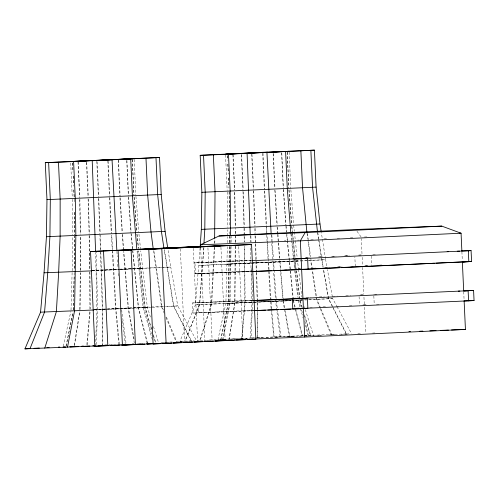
<?xml version="1.0" encoding="UTF-8"?>
<svg xmlns="http://www.w3.org/2000/svg" width="499" height="499" viewBox="0 0 499 499"><rect width="100%" height="100%" fill="white"/><g stroke="black" fill="none" stroke-linecap="round" stroke-linejoin="round"><path stroke-width="0.37" stroke-dasharray="2.5 1.87" d="M80.283 270.477L80.37 236.021M80.514 270.308L80.588 236.632M102.27 345.514L102.357 309.499L99.9 235.179M235.21 246.294L234.692 303.13L228.941 339.395M235.222 242.464L235.26 227.918M235.434 246.126L234.942 302.949L229.253 339.164L217.926 339.788L225.885 303.448L227.332 246.575M235.447 242.302L235.472 229.291M257.16 338.166L257.222 309.817M257.228 309.049L257.241 302.157L290.998 300.585M230.526 246.612L229.453 303.492L222.386 339.844L220.115 339.938M230.569 242.782L230.638 236.657M231.062 246.219L230.051 303.049L223.14 339.289L209.38 339.95M231.106 242.389L231.168 236.264M79.815 309.704L80.264 272.785M80.065 309.523L80.495 272.61M74.251 268.418L74.682 236.245M74.376 268.331L74.794 236.164M229.334 246.525L228.118 303.392L220.72 339.713L217.926 339.788M229.384 242.695L229.49 235.035M229.496 234.268L229.54 231.205M229.453 246.437L228.249 303.292L220.889 339.594M229.503 242.608L229.584 236.476M72.162 270.77L72.748 236.295M227.401 242.745L227.5 236.613M227.513 235.846L227.619 229.721M73.384 309.867L73.596 301.402M73.709 296.786L74.22 276.009M73.253 309.966L74.195 272.254M71.02 310.022L72.124 272.304M96.357 344.553L97.604 309.343L96.226 251.858M248.939 338.085L251.215 337.979L252.488 302.001L252.02 281.28M95.471 345.95L96.918 309.848L95.615 252.307M214.264 247.304L211.27 304.265L199.644 340.811M214.42 243.468L214.607 238.865M214.664 247.011L211.719 303.935L200.205 340.399L197.199 340.549M214.82 243.175L215 238.578M250.386 337.842L251.802 302.506L250.523 245.733M203.91 247.56L199.7 304.552L185.166 341.166L194.186 340.705M203.698 247.716L199.463 304.727L184.867 341.391M200.099 247.81L195.44 304.827L179.84 341.516L184.15 341.403M87.2 345.121L90.119 311.332M239.015 338.69L242.021 338.547L245.14 302.456L244.56 245.689M86.851 344.659L89.783 311.582M241.597 338.852L244.803 302.706L244.261 245.907M74.488 345.751L79.934 311.045M74.295 345.221L79.566 311.987M65.987 346.3L72.923 312.249M66.155 346.181L72.904 312.904M63.205 346.368L70.833 311.544M295.352 261.133L297.541 260.989L298.458 268.637M301.652 300.018L293.187 300.479L295.42 309.374M179.84 341.516L182.883 341.316M305.282 309.586L313.459 335.447L310.497 335.64L304.303 314.925M340.96 334.336L348.508 333.918M293.805 261.214L227.033 264.189L293.955 261.102M307.54 260.69L325.647 259.717L327.3 268.867M299.126 336.214L303.654 335.989M304.415 335.952L308.975 335.721M328.891 334.948L334.941 334.642M132.116 268.899L104.16 270.202M132.84 268.861L142.652 268.331L147.355 307.322L150.86 318.406M295.994 261.245L299.843 261.058M300.61 261.021L306.766 260.728M151.59 307.315L121.525 308.731M152.351 307.278L177.8 305.943L196.662 341.06M291.884 300.666L332.683 298.602L336.675 306.03M200.205 340.399L205.557 340.137M229.253 339.164L236.015 338.84M286.395 336.825L294.622 336.432M170.945 342.439L172.473 342.364M315.892 335.577L322.005 335.278M284.374 240.78L285.921 240.705M297.572 240.156L299.126 240.081M310.771 239.532L314.651 239.345M323.97 238.902L327.849 238.722M337.168 238.279L341.048 238.098M350.367 237.655L354.253 237.468M251.515 260.154L194.055 262.879L251.627 260.621M291.89 258.245L295.77 258.058M305.089 257.615L309.748 257.397M318.287 256.991L322.947 256.767M331.486 256.367L336.145 256.143M344.684 255.738L349.344 255.519M251.016 260.241L194.959 262.898L195.452 273.758L251.939 271.537M292.944 258.251L295.277 258.139M306.143 257.627L310.029 257.44M319.341 256.997L323.227 256.817M332.546 256.374L336.426 256.187M345.745 255.75L349.624 255.563M358.943 255.12L362.049 254.977L361.307 238.69M251.602 262.861L198.926 265.468L293.686 261.357L291.603 240.78M92.109 270.414L117.957 269.235M92.234 270.514L119.055 269.292M252.007 271.013L194.548 273.739L252.12 271.481M284.617 269.472L286.944 269.36M297.816 268.842L300.922 268.699M311.014 268.219L315.674 268M324.213 267.595L329.652 267.333M337.411 266.965L342.071 266.747M350.61 266.341L355.269 266.123L354.851 256.81M195.452 273.758L252.288 271.063M298.876 268.855L300.429 268.78M312.075 268.225L315.954 268.044M325.273 267.601L329.153 267.42M338.472 266.977L342.351 266.79M351.67 266.354L355.55 266.167M364.844 265.724L368.674 265.543M254.11 310.671L192.982 313.073L192.52 302.974L252.831 300.117M293.792 298.134L297.086 298.015M306.218 297.547L311.058 297.354M319.416 296.917L324.263 296.73M332.615 296.294L337.461 296.107M345.813 295.67L350.66 295.477M359.979 295.034L363.858 294.853L359.012 295.04M94.511 309.492L106.83 308.925M254.69 302.014L225.885 303.448L257.241 302.157M255.419 301.976L291.098 300.392M93.924 309.63L147.355 307.322L106.038 309.33M291.11 300.704L195.44 304.827L282.49 300.648M192.982 313.073L254.066 310.178M296.581 308.126L300.648 307.97M309.779 307.496L313.846 307.347M322.978 306.873L327.051 306.717M336.176 306.249L340.249 306.093M349.375 305.619L353.261 305.438M362.767 305.026L366.603 304.845L362.935 305.008M223.14 339.289L248.178 338.122M242.021 338.547L247.223 338.303M252.432 338.06L262.917 337.58M277.469 337.243L273.751 337.418L271.4 311.47M289.277 336.831L294.585 336.582M304.452 336.12L308.245 335.946L305.064 324.83M291.846 336.844L294.173 336.731M305.818 336.176L308.925 336.033M318.243 335.59L322.123 335.403M331.442 334.966L335.328 334.779M344.641 334.336L348.527 334.155M357.839 333.712L361.725 333.532M253.118 262.792L293.481 260.983M103.399 270.24L92.259 270.832M96.082 270.664L170.758 267.059L177.8 305.943L165.656 306.361M107.597 308.893L164.919 306.392M105.301 309.361L93.806 309.873M119.978 308.8L93.831 309.985M251.215 337.979L256.567 337.736M257.328 337.698L303.56 335.634M265.93 337.443L277.338 336.925M104.734 344.94L110.092 344.697M118.5 344.316L121.556 344.173M259.424 338.066L262.437 337.929M275.585 337.461L277.881 337.361M119.486 269.167L170.758 267.059L167.988 249.575M119.822 269.254L132.185 268.724M283.257 300.616L290.967 300.273M291.74 300.242L296.362 300.036M304.34 335.596L348.676 333.794M278.118 336.894L313.459 335.447M245.489 338.684L247.042 338.615M132.36 343.692L133.913 343.624M146.344 343.075L147.897 343.006M222.386 339.844L225.498 339.707M234.043 339.326L235.597 339.258M295.77 260.883L325.647 259.717L321.312 232.353M132.965 268.687L142.652 268.331L140.755 250.816M303.217 299.743L298.676 299.936L300.828 307.322M303.978 299.712L332.683 298.602L327.438 269.628M230.432 339.326L235.647 339.108M160.934 342.445L173.066 341.927M364.332 237.019L367.426 236.894M358.413 255.12L362.049 254.977M372.797 254.478L375.978 254.428M379.477 265.094L381.804 265.006M365.636 265.711L368.73 265.593M373.77 294.385L376.864 294.26M375.466 294.398L377.013 294.335M252.662 300.529L198.29 302.662L198.752 312.761L253.897 310.596M192.52 302.974L252.881 300.604M376.545 304.39L379.645 304.271M372.572 333.07L374.892 332.983M220.72 339.713L225.205 339.538M189.533 341.204L194.198 341.023M183.077 341.522L176.858 341.765L165.836 315.674M295.477 261.046L297.541 260.989L297.292 258.707M302.244 299.98L293.437 300.292L302.444 335.839M193.787 341.135L191.635 341.185L173.777 306.043L164.396 249.668M356.985 231.268L361.239 237.137M337.037 306.704L351.552 333.719M332.515 306.28L328.666 298.701L323.651 269.722M332.864 306.966L346.518 333.843M346.225 334.062L328.429 298.876L321.368 257.69M191.335 341.403L173.54 306.218L164.177 249.824M320.726 308.332L316.853 299.163L312.511 270.159M321.025 309.037L331.741 334.424M163.454 310.035L161.969 306.505L153.829 250.08M319.953 307.977L316.403 299.494L310.615 260.54M320.246 308.681L331.18 334.835M164.177 313.197L161.52 306.835L153.424 250.379M165.955 317.439L176.297 342.177M304.346 306.629L305.045 308.85M153.436 326.533L158.576 342.788M302.226 307.428L300.005 300.036L296.631 270.982M304.446 314.819L310.665 335.515M302.088 307.534L299.874 300.136L296.506 271.076M151.559 328.816L145.122 307.378L138.753 250.866M153.336 334.729L155.775 342.863M151.627 329.671L144.984 307.478L138.635 250.953M153.399 335.584L155.613 342.981M301.689 310.278L302.544 313.229M304.914 321.356L309 335.39M151.534 333.868L143.787 307.278L137.568 250.772M298.071 300.379L300.192 307.789M300.404 308.532L303.155 318.162M152.295 339.582L143.182 307.721L136.951 250.404M147.554 343.181L138.547 307.64L132.877 251.097M295.608 310.116L302.132 336.07M147.242 343.412L138.298 307.821L131.019 233.725M283.32 300.722L284.973 309.829M285.11 310.584L289.788 336.376M134.075 339.17L128.436 308.064L123.827 251.477M282.983 300.972L284.343 308.569M284.48 309.33L289.37 336.688M134.343 343.268L128.1 308.313L123.527 251.702M321.936 259.811L323.52 268.961M317.782 232.447L318.936 240.044M319.048 240.805L321.705 258.289M317.57 232.596L318.493 238.678M318.605 239.439L321.256 256.929M312.399 269.398L310.727 257.952M307.509 233.613L310.627 257.191M307.01 233.139L307.814 239.227M307.914 239.988L310.116 256.736M276.321 300.922L277.325 308.519M277.425 309.28L281.031 336.625M121.637 309.785L126.147 343.967M280.076 336.494L275.635 301.427L273.595 271.525M122.292 320.963L125.187 343.836M298.552 269.398L301.876 296.924M295.651 262.574L295.832 264.102M296.275 267.926L296.543 270.215M295.377 270.888L298.414 297.641M294.117 265.181L294.373 267.476M294.722 270.539L297.728 297.317M293.668 225.192L294.323 231.287M294.41 232.047L297.211 257.946M138.947 234.056L140.674 250.055M291.89 226.764L292.37 231.33M292.451 232.097L295.152 257.995M291.697 226.084L292.414 232.939M292.489 233.707L293.287 241.323M293.368 242.084L295.034 258.083M137.007 234.106L138.678 250.105M136.888 234.187L138.323 247.903M291.441 233.526L293.93 257.902M293.356 299.531L287.48 240.705M293.106 299.712L287.399 242.389M290.911 233.919L291.528 240.013M286.052 225.461L286.694 232.322M286.763 233.083L287.405 239.944M285.908 226.384L286.407 231.717M286.688 234.767L287.33 241.628M271.593 308.887L269.08 270.614M271.668 309.648L274.225 337.062M131.237 233.563L132.809 250.336M119.342 344.41L115.999 308.613L111.751 235.179M270.502 301.552L271.125 308.419M118.862 344.759L115.612 308.893L112.319 251.459M280.07 261.676L280.831 270.863M280.9 271.631L283.257 299.961M282.733 297.909L279.64 260.378M290.88 189.807L293.605 224.419M135.934 196.381L138.716 231.761M277.425 227.357L277.893 233.457M277.955 234.224L279.771 257.864M122.536 234.698L123.771 250.716M289.015 189.857L291.672 224.469M288.902 189.938L291.559 224.556M277.076 226.808L277.6 233.675M277.656 234.436L278.242 242.071M278.299 242.832L279.583 259.617M134.125 197.199L136.788 231.81M134.019 197.28L136.67 231.898M122.186 234.15L123.297 248.645M283.482 189.302L285.996 224.693M283.276 189.452L285.784 224.849M128.648 197.411L131.112 232.035M128.386 196.793L130.95 232.964M276.165 298.62L273.458 259.574M273.546 270.757L272.872 260.796M118.344 273.502L118.5 275.797M271.855 235.16L272.204 240.499M272.254 241.26L273.408 258.806M271.2 234.836L272.822 260.035M116.903 251.34L117.246 256.686M117.446 259.742L117.889 266.616M275.105 190.431L277.257 225.061M120.215 197.772L122.374 232.403M274.774 189.863L276.97 225.274M119.935 197.978L122.08 232.621M269.036 269.847L267.071 235.466M270.414 300.018L268.144 260.915M266.896 232.415L264.732 190.886M266.266 227.313L266.653 234.187M266.691 234.948L267.121 242.589M267.165 243.35L268.1 260.154M111.42 235.422L112.275 250.691M264.414 191.117L266.185 225.779M109.805 197.461L111.664 233.651M109.487 197.691L111.296 233.12M461.906 251.833L462.292 260.366M463.721 291.709L464.107 300.255M373.838 295.938L374.225 304.484M371.318 256.093L371.743 265.399M362.155 257.303L362.542 265.836M362.611 267.364L363.821 294.086M363.964 297.186L364.32 304.951M364.42 307.253L365.605 333.344M359.08 296.599L359.473 305.145M289.114 152.064L290.755 188.273M287.249 152.114L288.859 187.549M287.143 152.195L288.753 187.63M281.816 153.093L283.388 187.761M281.573 152.476L283.183 187.911M273.396 153.455L274.974 188.117M273.121 153.661L274.693 188.323M263.01 153.137L264.657 189.346M262.692 153.374L264.302 188.809M252.007 154.409L253.579 189.077M251.658 153.873L253.267 189.308M241.616 154.896L243.194 189.564M241.304 154.328L242.913 189.763M238.628 246.568L242.82 338.896M233.089 154.534L234.698 189.969M232.883 154.69L234.493 190.125M227.556 155.594L227.663 157.902M227.943 164.065L228.293 171.768M228.573 177.931L228.922 185.634M227.45 155.676L227.656 160.298M227.831 164.146L228.286 174.163M228.461 178.012L228.916 188.029M225.554 154.952L227.164 190.387M220.932 247.261L225.124 339.594M207.927 247.772L212.119 340.106M200.654 247.86L204.883 340.967M193.356 248.346L197.548 340.674M180.351 248.858L184.549 341.185M134.225 159.406L135.834 194.841M132.366 159.455L133.975 194.891M132.254 159.537L133.9 195.739M126.927 160.441L128.505 195.103M126.721 160.591L128.33 196.026M118.475 160.023L120.122 196.232M118.194 160.229L119.804 195.664M108.158 161.252L109.73 195.92M107.803 160.715L109.412 196.151M97.124 161.751L98.696 196.419M96.769 161.214L98.378 196.65M86.732 162.237L88.304 196.905M86.452 162.443L88.024 197.111M78.206 161.876L79.815 197.311M78 162.032L79.609 197.467M72.673 162.936L72.985 169.866M73.266 176.028L73.615 183.732M73.896 189.894L74.214 196.831M72.561 163.017L72.979 172.261M73.16 176.11L73.609 186.127M73.783 189.976L74.139 197.679M70.702 163.061L72.274 197.729M253.648 190.618L255.058 226.059M253.33 190.849L254.727 226.297M98.79 198.727L100.174 233.401M98.44 198.19L99.844 233.644M255.145 228.355L255.301 232.939M255.407 235.996L255.65 242.876M255.675 243.637L256.642 271.949M254.808 228.598L255.02 234.717M255.045 235.478L255.912 260.703M255.937 261.47L256.261 271.444M100.23 234.935L102.738 309.218L102.75 345.158M256.667 272.716L257.621 301.876L257.64 337.817M256.286 272.211L257.191 300.616M243.269 191.872L244.273 226.558M242.969 191.31L243.986 226.771M88.385 199.213L89.39 233.9M88.08 198.652L89.096 234.118M250.891 236.108L251.053 242.221M250.267 235.79L250.423 241.909M251.721 268.231L252.001 280.513M234.767 192.283L235.459 226.989M234.561 192.439L235.247 227.145M79.865 198.858L80.576 234.33M79.672 199.781L80.358 234.486M244.304 228.099L244.504 241.865M244.017 228.311L244.111 235.197M244.123 235.958L244.211 242.084M229.178 191.797L229.54 217.252M229.066 191.878L229.534 225.055M89.421 235.441L89.92 269.853M89.128 235.653L89.608 270.084M74.476 212.256L74.794 234.624M74.183 199.22L74.226 202.307M74.363 212.337L74.682 234.711M227.207 191.928L227.638 227.413M72.318 199.269L72.748 234.761M89.939 272.155L90.25 309.031M89.627 271.618L89.914 309.28"/><path stroke-width="0.75" d="M230.644 235.89L230.164 191.192L228.486 154.216L200.18 155.332L201.858 192.308L201.328 229.384L200.155 247.042M94.691 345.988L24.95 348.857L40.556 312.168L44.043 272.81L46.438 236.726L46.968 199.65L45.29 162.674L159.53 157.484L161.208 194.46L165.1 231.336L167.745 248.059M214.639 238.098L215.032 191.834L213.354 154.858M203.972 243.113L204.802 229.297L205.201 192.221L203.523 155.245M67.502 347.185L74.563 310.833L75.842 235.572L75.28 198.533L73.603 161.557L45.29 162.674M44.754 348.152L56.387 311.607L58.657 272.292L60.123 236.239L60.148 199.176L58.47 162.2M29.977 348.732L44.573 312.068L47.754 272.716L49.912 236.638L50.318 199.563L48.64 162.587M461.874 251.053L461.064 233.214L441.802 226.122L305.145 232.603L300.342 240.836L304.708 337.043L465.43 329.421L464.139 301.034M441.802 226.122L355.712 229.503L219.055 235.983L200.517 244.76L200.623 247.086M95.596 251.546L92.209 160.74L159.53 157.484M200.18 155.332L267.501 152.076M228.486 154.216L314.42 150.143L316.098 187.119L319.984 223.995L321.188 231.598M161.208 194.46L46.968 199.65M316.098 187.119L201.858 192.308M165.1 231.336L46.438 236.726M319.984 223.995L201.328 229.384M24.95 348.857L29.516 348.558M64.521 347.03L63.036 347.129L65.837 347.055M34.038 348.321L39.302 348.046M69.804 346.743L73.609 346.543M46.844 347.666L49.139 347.554M58.314 347.111L59.843 347.036M81.873 346.144L83.377 346.069M202.07 244.685L200.517 244.76L300.342 240.836L461.064 233.214L459.517 233.276M90.531 251.558L193.288 246.793L90.531 251.558L94.829 346.219L122.529 345.009M118.101 250.479L220.857 245.714L118.101 250.479L122.398 345.133L157.84 343.561M148.808 249.269L251.565 244.504L255.862 339.164L166.105 343.418L153.106 343.93L148.808 249.269L251.565 244.504M435.964 263.166L471.567 261.476L471.075 250.617L294.778 258.975L295.271 269.834L339.688 267.732M341.241 267.657L434.411 263.241M273.009 270.658L468.829 261.663L468.336 250.797M253.654 300.573L473.588 290.462L474.05 300.56L254.11 310.671M93.082 345.614L94.567 345.539M94.829 346.219L108.757 345.558M110.304 345.483L119.585 345.046M121.132 344.971L122.685 344.896M124.232 344.821L129.646 344.566M136.607 344.235L140.481 344.054M146.669 343.761L150.536 343.574M124.076 344.94L131.817 344.572M136.458 344.347L142.652 344.054M147.292 343.836L152.706 343.58M122.398 345.133L134.78 344.547M136.327 344.472L144.841 344.073M147.161 343.961L155.669 343.555M162.637 343.225L165.73 343.081M173.471 342.713L176.565 342.57M183.526 342.239L187.393 342.052M194.361 341.721L197.454 341.578M205.189 341.21L208.289 341.066M162.487 343.343L168.674 343.05M173.315 342.825L178.736 342.57M184.15 342.314L189.564 342.058M194.211 341.834L199.625 341.578M205.039 341.322L210.459 341.066M215.1 340.848L221.288 340.555M153.106 343.93L160.84 343.561M162.387 343.487L171.675 343.05M173.222 342.975L181.73 342.57M184.056 342.464L192.564 342.058M194.111 341.983L202.625 341.584M204.946 341.472L213.453 341.066M215 340.992L224.288 340.555M225.835 340.48L234.349 340.075M235.896 340.006L245.152 339.582M110.566 345.133L112.075 345.065M98.528 345.813L103.879 345.57M110.759 345.258L115.344 345.046M123.758 344.666L125.286 344.597M73.603 161.557L134.194 158.638L70.633 161.52L86.383 160.903M91.492 270.87L44.043 272.81M93.831 309.985L40.556 312.168M89.826 346.063L81.499 346.418M92.939 345.926L95.272 345.819M98.384 345.682L101.497 345.545M273.327 151.914L289.077 151.297L225.517 154.179L314.42 150.143M78.524 346.543L70.322 346.88M219.055 235.983L305.145 232.603M447.166 251.633L448.72 251.571M457.227 251.234L459.548 251.147M461.787 250.985L471.075 250.617M252.22 260.646L307.615 258.42L308.108 269.279M462.28 261.844L465.374 261.719M467.694 261.632L471.567 261.476M468.829 261.663L462.367 261.913L463.683 290.929L468.124 290.755L468.586 300.86M252.893 271.45L271.462 270.72M252.712 271.506L295.271 269.834M463.534 290.855L473.588 290.462M458.263 291.142L459.816 291.085M253.436 300.498L307.403 298.377L307.864 308.476L293.362 309.043M463.989 300.959L474.05 300.56M255.444 310.534L265.499 310.141M267.826 310.047L278.66 309.623M280.981 309.53L291.042 309.137M408.943 331.642L410.49 331.579M419.771 331.217L422.871 331.093M429.832 330.825L436.026 330.581M440.667 330.394L448.408 330.095M451.501 329.97L465.43 329.421M225.779 340.143L227.326 340.081M236.613 339.719L240.481 339.563M247.448 339.295L252.862 339.077M255.956 338.958L304.708 337.043M215.212 340.761L219.803 340.58M247.448 339.495L255.862 339.164M317.458 231.835L312.555 187.35L310.871 150.374M163.953 248.302L161.42 231.573L157.665 194.691L155.987 157.715M306.91 232.378L302.544 187.861L300.866 150.885M153.224 248.858L151.022 232.11L147.66 195.209L145.982 158.233M290.83 233.158L287.287 188.603L285.609 151.627M136.869 249.643L132.397 195.945L130.719 158.969M271.15 234.075L266.934 152.494M116.853 250.579L112.044 159.836M292.345 299.051L292.801 309.155M247.092 153.399L250.249 235.023M161.807 248.758L166.105 343.418M131.106 249.968L135.404 344.622M103.53 251.047L107.828 345.707"/></g></svg>
